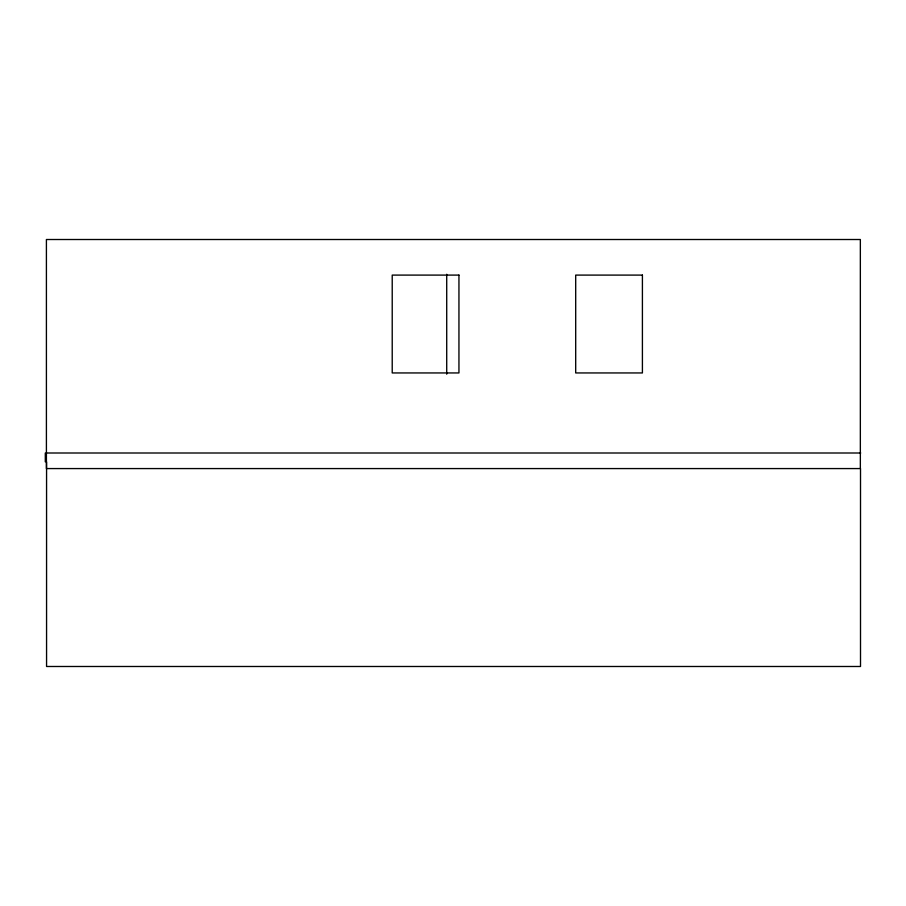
<?xml version="1.0" encoding="UTF-8"?>
<svg xmlns="http://www.w3.org/2000/svg" width="906" height="906" viewBox="0 0 906 906"><rect width="100%" height="100%" fill="white"/><g stroke="black" fill="none" stroke-linecap="round" stroke-linejoin="round"><path stroke-width="1.36" d="M46.41 453L860.7 453M860.349 468.572L860.349 239.512L46.41 239.512L46.41 468.572L860.507 468.572L860.507 666.488L46.568 666.488L46.568 461.89M446.715 274.269L446.715 374.189M45.3 453L45.3 461.89M458.946 275.096L392.219 275.096L392.219 372.944L458.946 372.944L458.946 275.096M642.411 275.096L575.695 275.096L575.695 372.944L642.411 372.944L642.411 275.096"/></g></svg>
